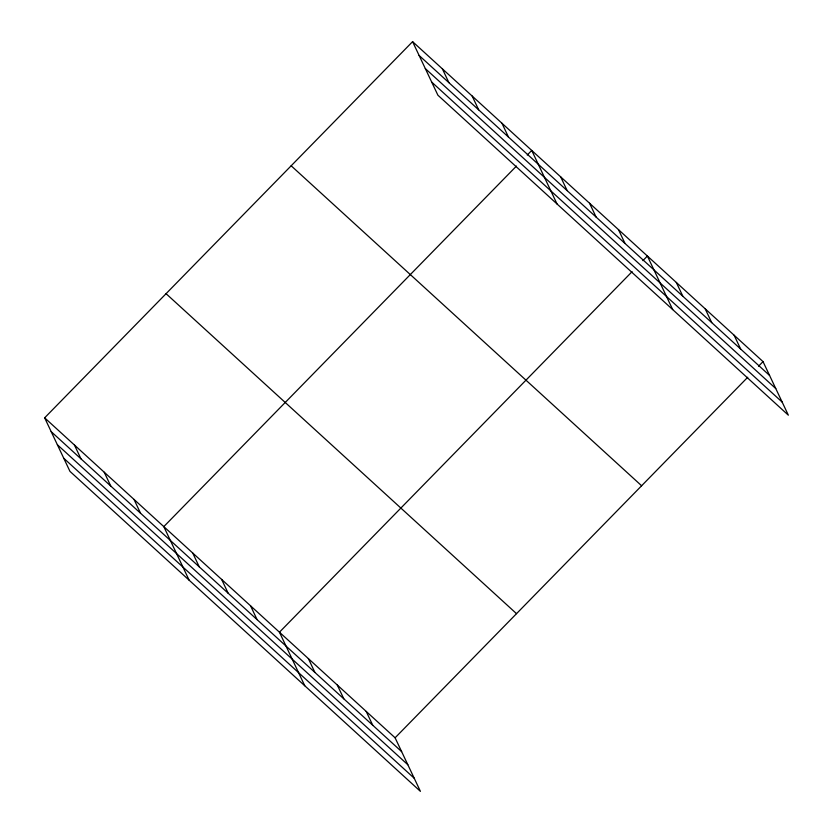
<?xml version="1.0" encoding="UTF-8"?>
<svg xmlns="http://www.w3.org/2000/svg" width="833" height="833" viewBox="0 0 833 833"><rect width="100%" height="100%" fill="white"/><g stroke="black" fill="none" stroke-linecap="round" stroke-linejoin="round"><path stroke-width="1.25" d="M44.649 417.822L395.102 737.799L420.415 791.35L69.962 471.374L44.649 417.822L412.585 41.65L763.038 361.626L788.351 415.178L437.898 95.201L412.585 41.65M516.45 166.069L163.809 526.612L189.122 580.164M527.237 155.042L531.735 150.44L557.048 203.991M632.101 271.662L279.451 632.205L304.763 685.757M642.889 260.635L647.387 256.033L672.7 309.584M395.102 737.799L747.742 377.255M758.54 366.228L763.038 361.626M419.114 55.467L769.567 375.444M425.309 68.577L775.762 388.553M431.702 82.092L782.145 402.068M291.165 165.788L641.618 485.764M166.069 293.685L516.522 613.661M51.177 431.64L401.631 751.616M57.383 444.749L407.826 764.725M63.766 458.265L414.22 778.241M734.123 335.23L740.652 349.048M705.207 308.835L711.736 322.642M676.302 282.429L682.831 296.246M618.471 229.637L625 243.455M589.566 203.242L596.095 217.049M560.651 176.835L567.179 190.653M501.945 123.242L508.484 137.06M472.165 96.045L478.694 109.862M442.375 68.847L448.904 82.665M366.187 711.403L372.715 725.21M337.282 684.997L343.81 698.814M308.366 658.601L314.895 672.418M250.546 605.81L257.074 619.617M221.63 579.404L228.159 593.221M192.715 553.008L199.243 566.825M134.019 499.415L140.548 513.232M104.229 472.217L110.758 486.035M74.439 445.02L80.968 458.837"/></g></svg>
